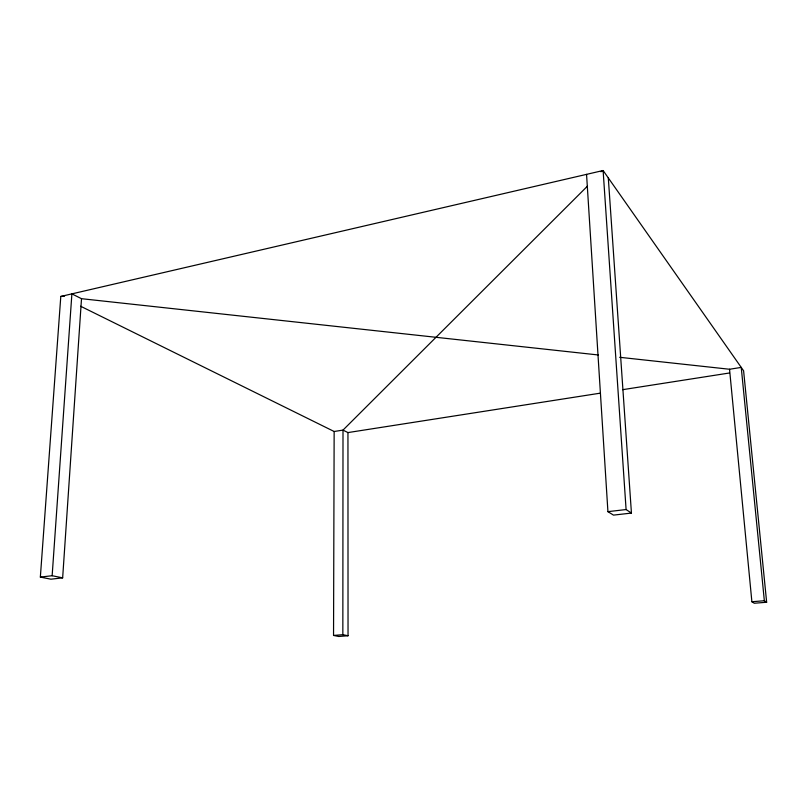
<?xml version="1.0" encoding="UTF-8"?>
<svg xmlns="http://www.w3.org/2000/svg" width="807" height="807" viewBox="0 0 807 807"><rect width="100%" height="100%" fill="white"/><g stroke="black" fill="none" stroke-linecap="round" stroke-linejoin="round"><path stroke-width="1.21" d="M80.619 306.236L334.148 431.493L343.005 430.101L347.948 432.582L348.039 635.745L342.844 634.695L343.005 430.101L587.476 186.124M348.039 635.745L338.789 636.481L333.543 635.442L334.148 431.493M40.35 577.086L50.932 579.194L62.653 577.852L81.507 298.691L71.894 293.869L52.142 575.724L40.35 577.086L60.797 296.441L603.111 170.519L743.6 370.786L766.65 602.254L754.283 603.243L751.882 601.74L729.538 369.253L619.615 357.289M600.933 171.76L603.111 170.519L626.091 509.55L631.437 513.07L608.307 177.923M729.538 369.253L741.24 367.417L764.35 600.741L766.65 602.254M347.948 432.582L600.247 393.17M622.621 389.68L729.508 372.985M586.558 174.362L607.923 511.648L626.091 509.55M631.437 513.07L613.481 515.118L607.923 511.648M333.543 635.442L342.844 634.695M751.882 601.74L764.35 600.741M60.797 296.441L64.56 296.149M81.507 298.691L598.38 354.979M52.142 575.724L62.653 577.852"/></g></svg>
